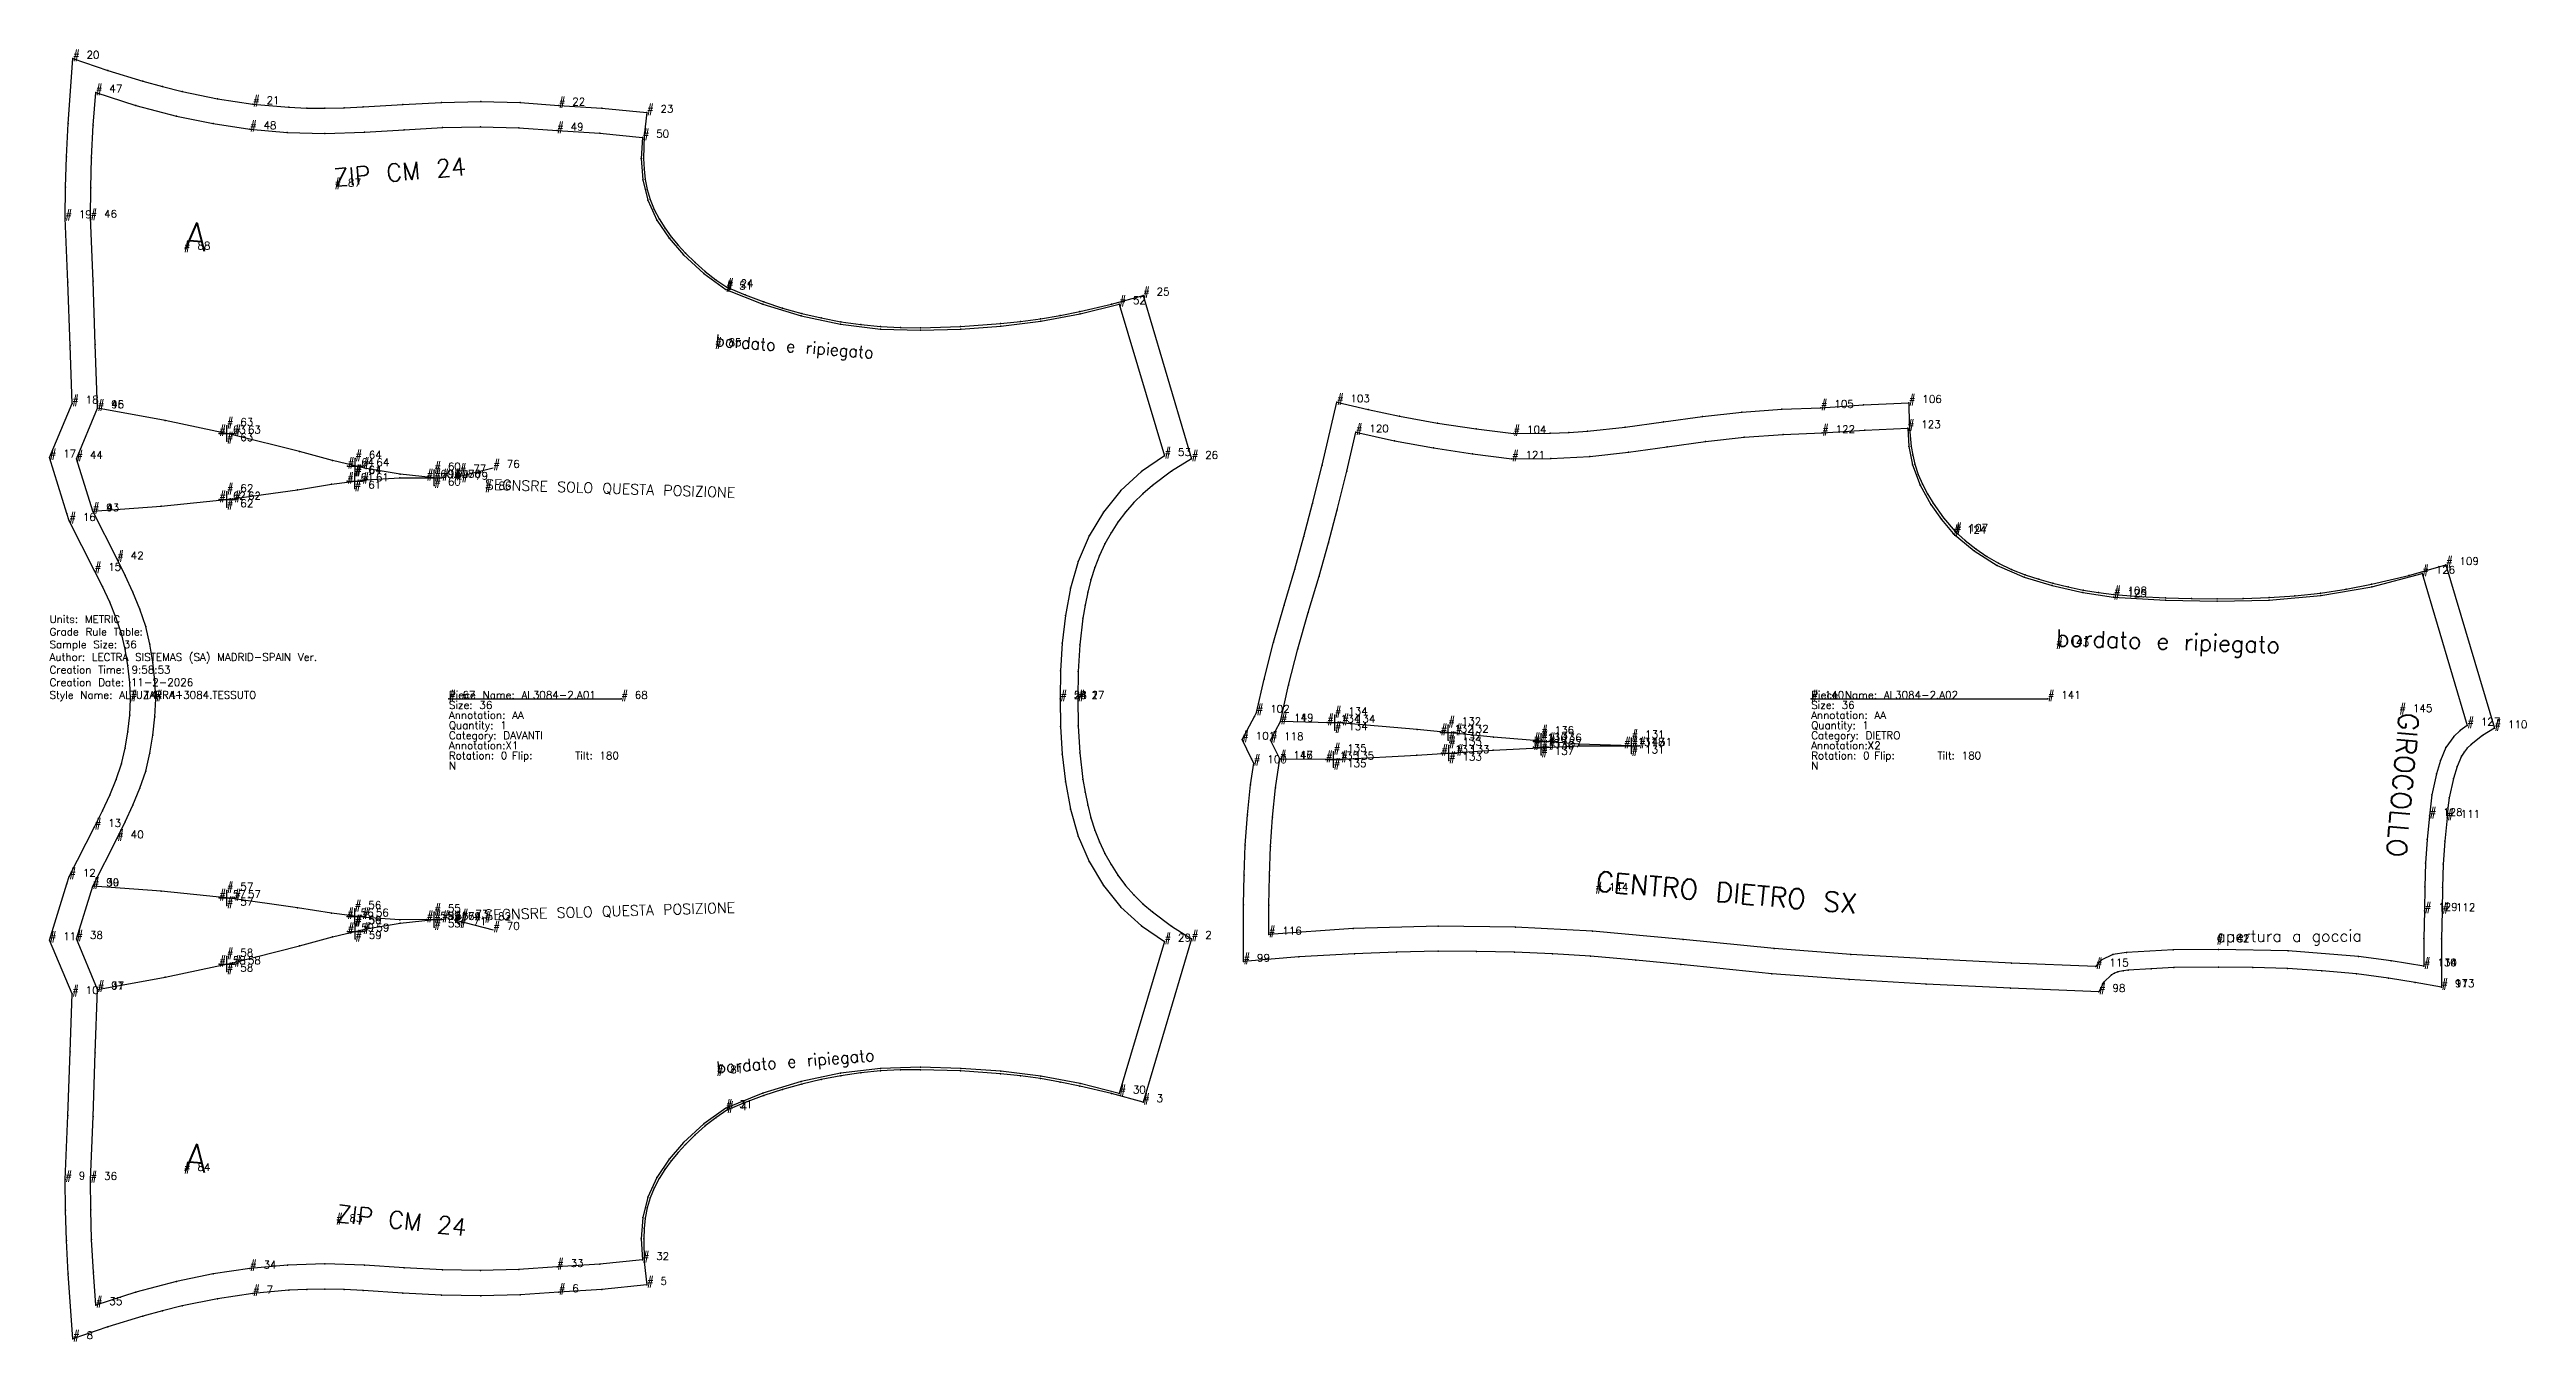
# Model space of a CAD drawing. Extents: x 0 to 9175, y -571 to 572.
# Drawn here: x 0 to 981, y -255 to 257 of the extents above; entities that cross this region are included whole.
import ezdxf

# ---------------------------------------------------------------- set-up
doc = ezdxf.new("R2010")
doc.units = 0
for name, color, linetype in [('1', 7, 'CONTINUOUS'), ('14', 7, 'CONTINUOUS'), ('15', 7, 'CONTINUOUS'), ('2', 1, 'CONTINUOUS'), ('3', 2, 'CONTINUOUS'), ('4', 3, 'CONTINUOUS'), ('7', 5, 'CONTINUOUS'), ('8', 4, 'CONTINUOUS')]:
    doc.layers.add(name, color=color, linetype=linetype)
doc.styles.get("Standard").update_dxf_attribs({"font": 'txt', "bigfont": '   '})

# ---------------------------------------------------------------- blocks, each defined once
blk = doc.blocks.new('AL3084-2A01')
at = {"layer": '1'}
blk.add_lwpolyline([(249.118, 0.002), (249.238, -10.75), (249.911, -21.396), (251.098, -31.928), (251.941, -37.068), (253.007, -42.166), (254.307, -47.125), (255.878, -52.006), (257.712, -56.726), (259.846, -61.318), (262.268, -65.716), (264.991, -69.936), (267.993, -73.938), (271.288, -77.698), (274.87, -81.188), (278.669, -84.451), (286.186, -90.089), (294.16, -95.038), (274.931, -159.74), (262.456, -156.335), (249.86, -153.396), (242.087, -151.819), (234.273, -150.469), (226.415, -149.393), (218.527, -148.559), (202.675, -147.437), (186.802, -146.938), (178.883, -147.03), (170.976, -147.434), (163.095, -148.2), (155.257, -149.328), (147.467, -150.806), (139.75, -152.623), (132.163, -154.753), (124.673, -157.201), (117.335, -159.943), (110.118, -162.986), (105.738, -165.957), (101.549, -169.193), (97.52, -172.734), (93.705, -176.504), (90.792, -179.684), (88.044, -183.006), (85.523, -186.457), (83.252, -190.078), (81.31, -193.827), (79.717, -197.736), (78.549, -201.658), (77.758, -205.671), (77.318, -209.779), (77.145, -213.913), (77.357, -223.07), (78.42, -232.155), (60.621, -233.944), (43.5, -235.02), (28.206, -236.094), (12.614, -236.498), (-2.92, -236.181), (-18.265, -235.366), (-33.886, -234.371), (-41.512, -234.014), (-49.142, -233.863), (-56.265, -233.971), (-63.383, -234.302), (-77.594, -235.553), (-91.63, -237.665), (-105.577, -240.501), (-113.4, -242.44), (-121.173, -244.577), (-135.108, -248.819), (-148.879, -253.561), (-150.789, -227.806), (-151.469, -214.626), (-151.831, -202.58), (-151.947, -190.375), (-150.858, -165.017), (-150.022, -139.904), (-149.215, -116.934), (-158.155, -95.575), (-151.259, -73.339), (-150.365, -70.456), (-140.319, -50.728), (-137.166, -44.46), (-134.325, -38.207), (-131.754, -31.965), (-129.68, -25.844), (-128.179, -19.614), (-127.12, -13.105), (-126.416, -6.465), (-126.108, -0.001), (-126.416, 6.462), (-127.12, 13.103), (-128.18, 19.612), (-129.68, 25.841), (-131.755, 31.962), (-134.326, 38.204), (-137.167, 44.458), (-140.32, 50.725), (-150.366, 70.453), (-151.26, 73.336), (-158.156, 95.572), (-149.217, 116.931), (-150.024, 139.892), (-150.861, 165.014), (-151.951, 190.372), (-151.835, 202.577), (-151.473, 214.624), (-150.793, 227.803), (-148.883, 253.558), (-135.112, 248.817), (-121.177, 244.574), (-113.404, 242.438), (-105.581, 240.498), (-91.635, 237.663), (-77.599, 235.552), (-63.387, 234.301), (-56.269, 233.97), (-49.146, 233.862), (-41.516, 234.013), (-33.89, 234.37), (-18.269, 235.366), (-2.924, 236.181), (12.609, 236.498), (28.202, 236.095), (43.495, 235.021), (60.617, 233.944), (78.416, 232.156), (77.353, 223.071), (77.141, 213.914), (77.314, 209.78), (77.754, 205.672), (78.545, 201.659), (79.713, 197.737), (81.306, 193.828), (83.249, 190.08), (85.519, 186.459), (88.041, 183.008), (90.789, 179.685), (93.702, 176.506), (97.517, 172.735), (101.546, 169.195), (105.735, 165.959), (110.115, 162.988), (117.332, 159.945), (124.67, 157.203), (132.16, 154.755), (139.747, 152.625), (147.464, 150.809), (155.254, 149.33), (163.092, 148.203), (170.973, 147.437), (178.88, 147.033), (186.799, 146.941), (202.673, 147.44), (218.524, 148.563), (226.413, 149.397), (234.271, 150.473), (242.084, 151.823), (249.858, 153.4), (262.453, 156.339), (274.928, 159.745), (294.158, 95.043), (286.184, 90.094), (278.667, 84.456), (274.868, 81.193), (271.286, 77.702), (267.991, 73.943), (264.989, 69.941), (262.266, 65.72), (259.844, 61.323), (257.711, 56.731), (255.877, 52.01), (254.307, 47.13), (253.007, 42.171), (251.941, 37.072), (251.098, 31.932), (249.91, 21.401), (249.237, 10.755), (249.118, 0.002)], close=True, dxfattribs=at)
at = {"layer": '14'}
blk.add_lwpolyline([(242.118, 0.002), (242.24, -11.01), (242.936, -22.01), (244.17, -32.963), (246.19, -43.792), (249.275, -54.366), (253.592, -64.499), (259.238, -73.956), (266.179, -82.511), (274.31, -89.951), (283.395, -96.159), (265.514, -156.325), (250.075, -152.419), (234.426, -149.48), (218.622, -147.563), (202.726, -146.438), (186.802, -145.938), (170.9, -146.436), (155.093, -148.34), (139.5, -151.653), (124.342, -156.257), (109.64, -162.116), (100.912, -168.419), (92.985, -175.808), (87.25, -182.395), (82.379, -189.585), (78.769, -197.404), (76.767, -205.513), (76.142, -213.91), (76.727, -222.275), (59.807, -223.975), (42.835, -225.043), (27.726, -226.103), (12.586, -226.496), (-2.552, -226.187), (-17.682, -225.383), (-33.402, -224.381), (-49.13, -223.858), (-63.976, -224.316), (-78.778, -225.619), (-93.372, -227.814), (-107.839, -230.756), (-123.982, -234.975), (-139.848, -240.12), (-140.808, -227.179), (-141.477, -214.219), (-141.832, -202.382), (-141.945, -190.542), (-140.865, -165.398), (-140.027, -140.246), (-139.145, -115.094), (-147.527, -95.066), (-141.066, -74.233), (-131.396, -55.243), (-128.144, -48.777), (-125.147, -42.18), (-122.386, -35.477), (-120.064, -28.625), (-118.369, -21.591), (-117.205, -14.437), (-116.441, -7.231), (-116.096, -0.001), (-116.441, 7.229), (-117.206, 14.434), (-118.37, 21.589), (-120.064, 28.623), (-122.387, 35.475), (-125.148, 42.178), (-128.145, 48.774), (-131.397, 55.241), (-141.068, 74.231), (-147.529, 95.063), (-139.146, 115.091), (-140.03, 140.243), (-140.868, 165.396), (-141.949, 190.539), (-141.836, 202.38), (-141.48, 214.216), (-140.812, 227.176), (-139.852, 240.117), (-123.986, 234.973), (-107.843, 230.754), (-93.376, 227.812), (-78.782, 225.617), (-63.98, 224.314), (-49.134, 223.857), (-33.406, 224.38), (-17.686, 225.383), (-2.557, 226.186), (12.582, 226.496), (27.722, 226.104), (42.831, 225.043), (59.803, 223.976), (76.723, 222.276), (76.138, 213.912), (76.763, 205.514), (78.765, 197.405), (82.375, 189.586), (87.247, 182.396), (92.982, 175.81), (100.91, 168.42), (109.637, 162.118), (124.339, 156.259), (139.498, 151.656), (155.09, 148.343), (170.897, 146.439), (186.799, 145.941), (202.724, 146.441), (218.62, 147.567), (234.423, 149.484), (250.073, 152.423), (265.511, 156.33), (283.393, 96.164), (274.308, 89.955), (266.178, 82.516), (259.237, 73.961), (253.59, 64.503), (249.274, 54.37), (246.189, 43.796), (244.17, 32.967), (242.935, 22.014), (242.24, 11.014), (242.118, 0.002)], close=True, dxfattribs=at)
at = {"layer": '2'}
for p in [(-148.883, 253.558), (-139.852, 240.117), (-77.599, 235.552), (43.495, 235.021), (78.416, 232.156), (-78.782, 225.617), (42.831, 225.043), (76.723, 222.276), (-151.951, 190.372), (-141.949, 190.539), (109.637, 162.118), (110.115, 162.988), (274.928, 159.745), (265.511, 156.33), (-149.217, 116.931), (-139.146, 115.091), (-139.146, 115.091), (-87.983, 108.08), (-90.983, 105.08), (-87.983, 102.08), (-84.983, 105.08), (-158.156, 95.572), (-147.529, 95.063), (-40.097, 92.129), (-37.304, 89.208), (-37.097, 95.129), (-37.097, 89.129), (-34.097, 92.129), (-5.79, 90.489), (283.393, 96.164), (294.158, 95.043), (-90.956, 78.894), (-87.956, 81.894), (-84.956, 78.894), (-40.304, 86.208), (-37.304, 83.208), (-34.304, 86.208), (-8.79, 87.489), (-5.79, 87.489), (-5.79, 87.489), (-5.79, 84.489), (-2.79, 87.489), (-150.366, 70.453), (-141.068, 74.231), (-141.068, 74.231), (-87.956, 75.894), (-140.32, 50.725), (-131.397, 55.241), (0, 0), (68.248, 0), (242.118, 0.002), (242.118, 0.002), (249.118, 0.002), (249.118, 0.002), (-126.108, -0.001), (-116.096, -0.001), (-140.319, -50.728), (-131.396, -55.243), (-150.365, -70.456), (-141.066, -74.233), (-141.066, -74.233), (-87.955, -75.896), (-90.955, -78.896), (-87.955, -81.896), (-84.955, -78.896), (-40.303, -86.209), (-37.303, -83.209), (-34.303, -86.209), (-8.789, -87.489), (-5.789, -84.489), (-5.789, -87.489), (-5.789, -87.489), (-2.789, -87.489), (-158.155, -95.575), (-147.527, -95.066), (-40.096, -92.129), (-37.303, -89.209), (-37.096, -89.129), (-37.096, -95.129), (-34.096, -92.129), (-5.789, -90.489), (283.395, -96.159), (294.16, -95.038), (-90.981, -105.082), (-87.981, -102.082), (-84.981, -105.082), (-149.215, -116.934), (-139.145, -115.094), (-139.145, -115.094), (-87.981, -108.082), (265.514, -156.325), (109.64, -162.116), (110.118, -162.986), (274.931, -159.74), (-151.947, -190.375), (-141.945, -190.542), (-78.778, -225.619), (42.835, -225.043), (76.727, -222.275), (43.5, -235.02), (78.42, -232.155), (-139.848, -240.12), (-77.594, -235.553), (-148.879, -253.561)]:
    blk.add_point(p, dxfattribs=at)
at = {"layer": '3'}
for p in [(-135.112, 248.817), (-121.177, 244.574), (-113.404, 242.438), (-105.581, 240.498), (-91.635, 237.663), (-2.924, 236.181), (12.609, 236.498), (28.202, 236.095), (-150.793, 227.803), (-140.812, 227.176), (-123.986, 234.973), (-107.843, 230.754), (-93.376, 227.812), (-63.387, 234.301), (-56.269, 233.97), (-49.146, 233.862), (-41.516, 234.013), (-33.89, 234.37), (-18.269, 235.366), (-2.557, 226.186), (12.582, 226.496), (27.722, 226.104), (60.617, 233.944), (-63.98, 224.314), (-49.134, 223.857), (-33.406, 224.38), (-17.686, 225.383), (59.803, 223.976), (77.353, 223.071), (-151.473, 214.624), (-141.48, 214.216), (76.138, 213.912), (77.141, 213.914), (77.314, 209.78), (-151.835, 202.577), (-141.836, 202.38), (76.763, 205.514), (77.754, 205.672), (78.545, 201.659), (78.765, 197.405), (79.713, 197.737), (81.306, 193.828), (82.375, 189.586), (83.249, 190.08), (85.519, 186.459), (87.247, 182.396), (88.041, 183.008), (90.789, 179.685), (92.982, 175.81), (93.702, 176.506), (97.517, 172.735), (100.91, 168.42), (101.546, 169.195), (-150.861, 165.014), (-140.868, 165.396), (105.735, 165.959), (117.332, 159.945), (124.67, 157.203), (124.339, 156.259), (132.16, 154.755), (139.498, 151.656), (139.747, 152.625), (147.464, 150.809), (155.09, 148.343), (155.254, 149.33), (163.092, 148.203), (170.973, 147.437), (202.673, 147.44), (218.524, 148.563), (218.62, 147.567), (226.413, 149.397), (234.271, 150.473), (234.423, 149.484), (242.084, 151.823), (249.858, 153.4), (250.073, 152.423), (262.453, 156.339), (-150.024, 139.892), (-140.03, 140.243), (170.897, 146.439), (178.88, 147.033), (186.799, 146.941), (186.799, 145.941), (202.724, 146.441), (-112.319, 110.219), (-85.65, 104.545), (-59.205, 97.912), (-46.039, 94.348), (-32.782, 91.187), (-19.346, 88.924), (274.308, 89.955), (286.184, 90.094), (-87.073, 79), (-86.857, 79.026), (-59.908, 82.807), (-46.463, 84.948), (-32.971, 86.679), (-19.396, 87.501), (266.178, 82.516), (274.868, 81.193), (278.667, 84.456), (-151.26, 73.336), (-113.927, 76.223), (259.237, 73.961), (264.989, 69.941), (267.991, 73.943), (271.286, 77.702), (253.59, 64.503), (259.844, 61.323), (262.266, 65.72), (249.274, 54.37), (255.877, 52.01), (257.711, 56.731), (-137.167, 44.458), (-128.145, 48.774), (-125.148, 42.178), (246.189, 43.796), (253.007, 42.171), (254.307, 47.13), (-134.326, 38.204), (-131.755, 31.962), (-122.387, 35.475), (244.17, 32.967), (251.098, 31.932), (251.941, 37.072), (-129.68, 25.841), (-120.064, 28.623), (-118.37, 21.589), (242.935, 22.014), (249.91, 21.401), (-128.18, 19.612), (-127.12, 13.103), (-117.206, 14.434), (242.24, 11.014), (249.237, 10.755), (-126.416, 6.462), (-116.441, 7.229), (-126.416, -6.465), (-116.441, -7.231), (-128.179, -19.614), (-127.12, -13.105), (-117.205, -14.437), (242.24, -11.01), (249.238, -10.75), (-129.68, -25.844), (-120.064, -28.625), (-118.369, -21.591), (242.936, -22.01), (249.911, -21.396), (-134.325, -38.207), (-131.754, -31.965), (-122.386, -35.477), (244.17, -32.963), (251.098, -31.928), (251.941, -37.068), (-137.166, -44.46), (-128.144, -48.777), (-125.147, -42.18), (246.19, -43.792), (253.007, -42.166), (254.307, -47.125), (249.275, -54.366), (255.878, -52.006), (257.712, -56.726), (253.592, -64.499), (259.846, -61.318), (262.268, -65.716), (-151.259, -73.339), (-113.925, -76.225), (259.238, -73.956), (264.991, -69.936), (267.993, -73.938), (271.288, -77.698), (-87.072, -79.002), (-86.855, -79.028), (-59.906, -82.808), (-46.461, -84.949), (-32.969, -86.68), (-19.394, -87.502), (266.179, -82.511), (274.87, -81.188), (278.669, -84.451), (-59.203, -97.913), (-46.037, -94.349), (-32.78, -91.188), (-19.344, -88.924), (274.31, -89.951), (286.186, -90.089), (-85.648, -104.547), (-112.317, -110.221), (-150.022, -139.904), (-140.027, -140.246), (170.9, -146.436), (178.883, -147.03), (186.802, -145.938), (186.802, -146.938), (202.726, -146.438), (124.342, -156.257), (132.163, -154.753), (139.5, -151.653), (139.75, -152.623), (147.467, -150.806), (155.093, -148.34), (155.257, -149.328), (163.095, -148.2), (170.976, -147.434), (202.675, -147.437), (218.527, -148.559), (218.622, -147.563), (226.415, -149.393), (234.273, -150.469), (234.426, -149.48), (242.087, -151.819), (249.86, -153.396), (250.075, -152.419), (262.456, -156.335), (-150.858, -165.017), (-140.865, -165.398), (105.738, -165.957), (117.335, -159.943), (124.673, -157.201), (92.985, -175.808), (93.705, -176.504), (97.52, -172.734), (100.912, -168.419), (101.549, -169.193), (87.25, -182.395), (88.044, -183.006), (90.792, -179.684), (81.31, -193.827), (82.379, -189.585), (83.252, -190.078), (85.523, -186.457), (-151.831, -202.58), (-141.832, -202.382), (76.767, -205.513), (77.758, -205.671), (78.549, -201.658), (78.769, -197.404), (79.717, -197.736), (-151.469, -214.626), (-141.477, -214.219), (76.142, -213.91), (77.145, -213.913), (77.318, -209.779), (-63.976, -224.316), (-49.13, -223.858), (-33.402, -224.381), (-17.682, -225.383), (59.807, -223.975), (77.357, -223.07), (-150.789, -227.806), (-140.808, -227.179), (-123.982, -234.975), (-107.839, -230.756), (-93.372, -227.814), (-63.383, -234.302), (-56.265, -233.971), (-49.142, -233.863), (-41.512, -234.014), (-33.886, -234.371), (-18.265, -235.366), (-2.552, -226.187), (12.586, -226.496), (27.726, -226.103), (60.621, -233.944), (-121.173, -244.577), (-113.4, -242.44), (-105.577, -240.501), (-91.63, -237.665), (-2.92, -236.181), (12.614, -236.498), (28.206, -236.094), (-135.108, -248.819)]:
    blk.add_point(p, dxfattribs=at)
at = {"layer": '4'}
for p in [(43.495, 235.021, 5), (-151.951, 190.372, 5), (-149.217, 116.931, 5), (-151.26, 73.336, 5), (-140.32, 50.725, 5), (249.118, 0.002, 5), (249.118, 0.002, 5), (-126.108, -0.001, 5), (-140.319, -50.728, 5), (-151.259, -73.339, 5), (-149.215, -116.934, 5), (-151.947, -190.375, 5), (43.5, -235.02, 5)]:
    blk.add_point(p, dxfattribs=at)
at = {"layer": '7'}
blk.add_line((0, 0), (68.248, 0), dxfattribs=at)
at = {"layer": '8'}
for p, q in [((-87.983, 102.08), (-87.983, 108.08)), ((-90.983, 105.08), (-84.983, 105.08)), ((-40.097, 92.129), (-34.097, 92.129)), ((-37.304, 83.208), (-37.304, 89.208)), ((-37.097, 89.129), (-37.097, 95.129)), ((-5.79, 84.489), (-5.79, 90.489)), ((2.165, 87.596), (17.563, 91.502)), ((4.298, 89.673), (2.165, 87.596)), ((-90.956, 78.894), (-84.956, 78.894)), ((-87.956, 75.894), (-87.956, 81.894)), ((-40.304, 86.208), (-34.304, 86.208)), ((-8.79, 87.489), (-2.79, 87.489)), ((5.03, 86.787), (2.165, 87.596)), ((-87.955, -81.896), (-87.955, -75.896)), ((-90.955, -78.896), (-84.955, -78.896)), ((-40.303, -86.209), (-34.303, -86.209)), ((-37.303, -89.209), (-37.303, -83.209)), ((-8.789, -87.489), (-2.789, -87.489)), ((-5.789, -90.489), (-5.789, -84.489)), ((5.031, -86.787), (2.166, -87.597)), ((2.166, -87.597), (17.565, -91.502)), ((4.3, -89.673), (2.166, -87.597)), ((-40.096, -92.129), (-34.096, -92.129)), ((-37.096, -95.129), (-37.096, -89.129)), ((-90.981, -105.082), (-84.981, -105.082)), ((-87.981, -108.082), (-87.981, -102.082))]:
    blk.add_line(p, q, dxfattribs=at)
for points in [[(-5.79, 87.489), (-19.346, 88.924), (-32.782, 91.187), (-46.039, 94.348), (-59.205, 97.912), (-85.65, 104.545), (-112.319, 110.219), (-139.146, 115.091)], [(-141.068, 74.231), (-113.927, 76.223), (-87.073, 79), (-86.857, 79.026), (-59.908, 82.807), (-46.463, 84.948), (-32.971, 86.679), (-19.396, 87.501), (-5.79, 87.489)], [(-5.789, -87.489), (-19.394, -87.502), (-32.969, -86.68), (-46.461, -84.949), (-59.906, -82.808), (-86.855, -79.028), (-87.072, -79.002), (-113.925, -76.225), (-141.066, -74.233)], [(-139.145, -115.094), (-112.317, -110.221), (-85.648, -104.547), (-59.203, -97.913), (-46.037, -94.349), (-32.78, -91.188), (-19.344, -88.924), (-5.789, -87.489)]]:
    blk.add_lwpolyline(points, dxfattribs=at)
at = {"layer": '1'}
for s, p in [('# 20', (-148.883, 253.558)), ('# 21', (-77.599, 235.552)), ('# 22', (43.495, 235.021)), ('# 23', (78.416, 232.156)), ('# 19', (-151.951, 190.372)), ('# 24', (110.115, 162.988)), ('# 25', (274.928, 159.745)), ('# 18', (-149.217, 116.931)), ('# 17', (-158.156, 95.572)), ('# 26', (294.158, 95.043)), ('# 16', (-150.366, 70.453)), ('# 15', (-140.32, 50.725)), ('# 14', (-126.108, -0.001)), ('Piece Name: AL3084-2.A01', (0, 0)), ('# 1', (249.118, 0.002)), ('# 27', (249.118, 0.002)), ('Annotation: AA', (0, -8)), ('Size: 36', (0, -4)), ('Quantity: 1', (0, -12)), ('Annotation:X1', (0, -20)), ('Category: DAVANTI', (0, -16)), ('Rotation: 0', (0, -24)), ('N', (0, -28)), ('Flip: ', (25, -24)), ('Tilt: 180', (50, -24)), ('# 13', (-140.319, -50.728)), ('# 12', (-150.365, -70.456)), ('# 11', (-158.155, -95.575)), ('# 2', (294.16, -95.038)), ('# 10', (-149.215, -116.934)), ('# 3', (274.931, -159.74)), ('# 4', (110.118, -162.986)), ('# 9', (-151.947, -190.375)), ('# 7', (-77.594, -235.553)), ('# 6', (43.5, -235.02)), ('# 5', (78.42, -232.155)), ('# 8', (-148.879, -253.561))]:
    blk.add_text(s, height=3, dxfattribs=at).set_placement(p)
at = {"layer": '14'}
for s, p in [('# 47', (-139.852, 240.117)), ('# 48', (-78.782, 225.617)), ('# 49', (42.831, 225.043)), ('# 50', (76.723, 222.276)), ('# 46', (-141.949, 190.539)), ('# 51', (109.637, 162.118)), ('# 52', (265.511, 156.33)), ('# 45', (-139.146, 115.091)), ('# 44', (-147.529, 95.063)), ('# 53', (283.393, 96.164)), ('# 43', (-141.068, 74.231)), ('# 42', (-131.397, 55.241)), ('# 41', (-116.096, -0.001)), ('# 28', (242.118, 0.002)), ('# 54', (242.118, 0.002)), ('# 40', (-131.396, -55.243)), ('# 39', (-141.066, -74.233)), ('# 38', (-147.527, -95.066)), ('# 29', (283.395, -96.159)), ('# 37', (-139.145, -115.094)), ('# 30', (265.514, -156.325)), ('# 31', (109.64, -162.116)), ('# 36', (-141.945, -190.542)), ('# 34', (-78.778, -225.619)), ('# 33', (42.835, -225.043)), ('# 32', (76.727, -222.275)), ('# 35', (-139.848, -240.12))]:
    blk.add_text(s, height=3, dxfattribs=at).set_placement(p)
at = {"layer": '15'}
for s, height, rotation, p in [('ZIP CM 24', 6.988, 4.945, (-45.321, 202.886)), ('A', 11.148, -4.66, (-104.979, 177.915)), ('bordato e ripiegato', 4.664, -4.475, (105.366, 139.631)), ('SEGNSRE SOLO QUESTA POSIZIONE', 4.097, -1.88, (14.267, 82.861)), ('SEGNSRE SOLO QUESTA POSIZIONE', 4.107, 1.709, (14.105, -87.686)), ('bordato e ripiegato', 4.664, 4.476, (106.052, -148.36)), ('A', 11.149, -4.659, (-104.976, -187.011)), ('ZIP CM 24', 6.88, -6.266, (-44.762, -207.218))]:
    blk.add_text(s, height=height, rotation=rotation, dxfattribs=at).set_placement(p)
for s, p in [('# 87', (-45.321, 202.886)), ('# 88', (-104.979, 177.915)), ('# 85', (105.366, 139.631)), ('# 86', (14.267, 82.861)), ('# 82', (14.105, -87.686)), ('# 81', (106.052, -148.36)), ('# 84', (-104.976, -187.011)), ('# 83', (-44.762, -207.218))]:
    blk.add_text(s, height=3, dxfattribs=at).set_placement(p)
at = {"layer": '7'}
for s, p in [('# 67', (0, 0)), ('# 68', (68.248, 0))]:
    blk.add_text(s, height=3, dxfattribs=at).set_placement(p)
at = {"layer": '8'}
for s, p in [('# 96', (-139.146, 115.091)), ('# 63', (-90.983, 105.08)), ('# 63', (-87.983, 108.08)), ('# 63', (-84.983, 105.08)), ('# 63', (-87.983, 102.08)), ('# 64', (-37.097, 95.129)), ('# 61', (-40.304, 86.208)), ('# 64', (-40.097, 92.129)), ('# 61', (-37.304, 89.208)), ('# 64', (-37.097, 89.129)), ('# 61', (-34.304, 86.208)), ('# 64', (-34.097, 92.129)), ('# 60', (-8.79, 87.489)), ('# 60', (-5.79, 90.489)), ('# 94', (-5.79, 87.489)), ('# 95', (-5.79, 87.489)), ('# 60', (-2.79, 87.489)), ('# 75', (2.165, 87.596)), ('# 78', (2.165, 87.596)), ('# 80', (2.165, 87.596)), ('# 77', (4.298, 89.673)), ('# 79', (5.03, 86.787)), ('# 76', (17.563, 91.502)), ('# 62', (-90.956, 78.894)), ('# 62', (-87.956, 81.894)), ('# 62', (-87.956, 75.894)), ('# 62', (-84.956, 78.894)), ('# 61', (-37.304, 83.208)), ('# 60', (-5.79, 84.489)), ('# 93', (-141.068, 74.231)), ('# 90', (-141.066, -74.233)), ('# 57', (-90.955, -78.896)), ('# 57', (-87.955, -75.896)), ('# 57', (-87.955, -81.896)), ('# 57', (-84.955, -78.896)), ('# 56', (-40.303, -86.209)), ('# 56', (-37.303, -83.209)), ('# 56', (-37.303, -89.209)), ('# 59', (-37.096, -89.129)), ('# 56', (-34.303, -86.209)), ('# 55', (-8.789, -87.489)), ('# 55', (-5.789, -84.489)), ('# 89', (-5.789, -87.489)), ('# 92', (-5.789, -87.489)), ('# 55', (-5.789, -90.489)), ('# 55', (-2.789, -87.489)), ('# 69', (2.166, -87.597)), ('# 72', (2.166, -87.597)), ('# 74', (2.166, -87.597)), ('# 71', (4.3, -89.673)), ('# 73', (5.031, -86.787)), ('# 70', (17.565, -91.502)), ('# 59', (-40.096, -92.129)), ('# 59', (-37.096, -95.129)), ('# 59', (-34.096, -92.129)), ('# 58', (-90.981, -105.082)), ('# 58', (-87.981, -102.082)), ('# 58', (-87.981, -108.082)), ('# 58', (-84.981, -105.082)), ('# 91', (-139.145, -115.094))]:
    blk.add_text(s, height=3, dxfattribs=at).set_placement(p)
blk = doc.blocks.new('AL3084-2A02')
at = {"layer": '1'}
blk.add_lwpolyline([(249.603, -114.264), (239.15, -112.386), (228.661, -110.722), (215.985, -109.02), (202.308, -107.713), (188.593, -106.894), (174.945, -106.453), (161.284, -106.277), (143.637, -106.466), (134.622, -106.928), (125.563, -107.535), (123.504, -107.713), (121.5, -108.118), (120.186, -108.631), (118.951, -109.334), (115.902, -112.292), (113.94, -116.064), (78.921, -114.662), (45.496, -112.99), (14.988, -111.216), (-15.558, -108.902), (-51.604, -105.31), (-69.47, -103.53), (-87.358, -102.01), (-102.416, -101.056), (-117.491, -100.412), (-132.575, -100.072), (-147.663, -100.036), (-164.252, -100.342), (-180.833, -100.977), (-202.863, -102.281), (-224.853, -104.114), (-224.825, -81.633), (-224.575, -69.812), (-224.106, -57.956), (-223.294, -46.022), (-222.023, -34.085), (-220.784, -25.463), (-221.591, -23.828), (-225.364, -16.195), (-220.446, -7.019), (-219.629, -5.496), (-216.682, 7.752), (-212.973, 22.399), (-208.756, 37.011), (-204.49, 51.353), (-200.869, 64.315), (-197.452, 77.355), (-193.675, 92.526), (-187.851, 117.401), (-175.477, 114.572), (-163.05, 111.981), (-147.931, 109.176), (-132.731, 106.854), (-117.923, 105.07), (-103.377, 105.124), (-95.942, 105.429), (-88.518, 105.943), (-73.611, 107.598), (-58.45, 109.714), (-43.024, 111.8), (-27.394, 113.531), (-11.654, 114.682), (3.804, 115.265), (20.705, 116.344), (38.655, 117.205), (38.746, 108.57), (39.646, 99.968), (40.248, 96.418), (41.067, 92.92), (42.413, 88.877), (44.111, 84.961), (46.097, 81.149), (48.305, 77.464), (52.406, 71.597), (56.996, 66.176), (60.964, 62.632), (65.159, 59.354), (69.561, 56.358), (74.165, 53.69), (79.344, 51.219), (84.69, 49.126), (90.185, 47.328), (95.752, 45.766), (101.73, 44.295), (107.757, 43.04), (113.813, 42.037), (119.904, 41.278), (130.115, 40.533), (140.341, 40.013), (150.593, 39.721), (160.85, 39.633), (171.101, 39.734), (181.346, 40.08), (191.556, 40.747), (201.727, 41.827), (211.835, 43.382), (221.877, 45.338), (236.715, 48.832), (251.364, 53.027), (270.584, -11.653), (265.844, -14.614), (261.428, -18.059), (259.813, -19.558), (258.577, -21.103), (257.547, -22.803), (255.795, -26.845), (254.371, -31.562), (252.667, -39.195), (252.138, -43.142), (251.849, -47.114), (250.925, -56.35), (250.303, -65.512), (249.974, -74.696), (249.935, -84.08), (249.632, -95.076), (249.603, -114.264)], close=True, dxfattribs=at)
at = {"layer": '14'}
blk.add_lwpolyline([(242.616, -105.983), (229.71, -103.801), (216.722, -102.057), (188.943, -99.9), (161.326, -99.276), (143.393, -99.468), (124.857, -100.564), (119.449, -101.341), (114.826, -103.547), (113.691, -104.699), (112.717, -106.007), (79.371, -104.672), (46.036, -103.005), (15.656, -101.238), (-14.685, -98.939), (-50.649, -95.355), (-86.634, -92.035), (-117.163, -90.415), (-147.742, -90.034), (-181.331, -90.987), (-214.84, -93.375), (-214.825, -81.745), (-214.58, -70.116), (-214.119, -58.494), (-213.33, -46.891), (-212.098, -35.326), (-210.444, -23.813), (-214.118, -16.381), (-210.167, -9.009), (-206.952, 5.438), (-203.319, 19.784), (-199.159, 34.199), (-194.881, 48.582), (-191.216, 61.702), (-187.763, 74.879), (-183.954, 90.178), (-180.36, 105.528), (-165.03, 102.178), (-149.599, 99.315), (-134.084, 96.944), (-118.504, 95.067), (-103.084, 95.125), (-87.69, 95.973), (-72.368, 97.675), (-57.089, 99.807), (-41.803, 101.874), (-26.479, 103.571), (-11.1, 104.696), (4.311, 105.279), (21.263, 106.36), (38.23, 107.173), (38.652, 99.84), (40.103, 92.64), (43.203, 84.536), (47.457, 76.932), (51.613, 70.986), (56.293, 65.469), (64.57, 58.544), (73.697, 52.803), (84.345, 48.186), (95.496, 44.799), (107.575, 42.056), (119.801, 40.284), (140.301, 39.013), (160.852, 38.633), (181.4, 39.081), (201.856, 40.834), (222.09, 44.36), (241.967, 49.544), (259.846, -10.623), (257.02, -12.6), (254.503, -14.936), (251.404, -19.372), (249.211, -24.434), (247.596, -29.786), (245.746, -38.069), (244.885, -46.406), (243.949, -55.764), (243.312, -65.149), (242.974, -74.557), (242.937, -83.969), (242.632, -94.974), (242.616, -105.983)], close=True, dxfattribs=at)
at = {"layer": '2'}
for p in [(-187.851, 117.401), (3.804, 115.265), (38.655, 117.205), (-180.36, 105.528), (-117.923, 105.07), (4.311, 105.279), (38.23, 107.173), (-118.504, 95.067), (56.293, 65.469), (56.996, 66.176), (241.967, 49.544), (251.364, 53.027), (119.801, 40.284), (119.904, 41.278), (0, 0), (93.683, 0), (-219.629, -5.496), (-210.167, -9.009), (-210.167, -9.009), (-191.693, -9.444), (-188.693, -6.444), (-185.693, -9.444), (-225.364, -16.195), (-214.118, -16.381), (-188.693, -12.444), (-146.769, -13.401), (-143.769, -10.401), (-143.769, -16.401), (-143.469, -18.511), (-140.769, -13.401), (-109.944, -16.929), (-109.937, -19.188), (-106.944, -13.929), (-106.937, -16.188), (-103.944, -16.929), (-103.937, -19.188), (-74.167, -18.631), (-71.167, -15.631), (-71.167, -18.631), (-71.167, -18.631), (-68.167, -18.631), (259.846, -10.623), (270.584, -11.653), (-220.784, -25.463), (-210.444, -23.813), (-210.444, -23.813), (-192.164, -24.067), (-189.164, -21.067), (-189.164, -27.067), (-186.164, -24.067), (-146.469, -21.511), (-143.469, -24.511), (-140.469, -21.511), (-106.944, -19.929), (-106.937, -22.188), (-71.167, -21.631), (244.885, -46.406), (251.849, -47.114), (242.937, -83.969), (249.935, -84.08), (-214.84, -93.375), (-224.853, -104.114), (112.717, -106.007), (242.616, -105.983), (242.616, -105.983), (113.94, -116.064), (249.603, -114.264), (249.603, -114.264)]:
    blk.add_point(p, dxfattribs=at)
at = {"layer": '3'}
for p in [(-175.477, 114.572), (-163.05, 111.981), (-147.931, 109.176), (-58.45, 109.714), (-43.024, 111.8), (-27.394, 113.531), (-11.654, 114.682), (20.705, 116.344), (38.746, 108.57), (-165.03, 102.178), (-149.599, 99.315), (-132.731, 106.854), (-103.377, 105.124), (-95.942, 105.429), (-88.518, 105.943), (-73.611, 107.598), (-57.089, 99.807), (-41.803, 101.874), (-26.479, 103.571), (-11.1, 104.696), (21.263, 106.36), (38.652, 99.84), (39.646, 99.968), (-193.675, 92.526), (-183.954, 90.178), (-134.084, 96.944), (-103.084, 95.125), (-87.69, 95.973), (-72.368, 97.675), (40.103, 92.64), (40.248, 96.418), (41.067, 92.92), (42.413, 88.877), (43.203, 84.536), (44.111, 84.961), (46.097, 81.149), (-197.452, 77.355), (-187.763, 74.879), (47.457, 76.932), (48.305, 77.464), (51.613, 70.986), (52.406, 71.597), (-200.869, 64.315), (-191.216, 61.702), (60.964, 62.632), (65.159, 59.354), (-204.49, 51.353), (64.57, 58.544), (69.561, 56.358), (73.697, 52.803), (74.165, 53.69), (79.344, 51.219), (84.69, 49.126), (-194.881, 48.582), (84.345, 48.186), (90.185, 47.328), (95.496, 44.799), (95.752, 45.766), (101.73, 44.295), (107.575, 42.056), (107.757, 43.04), (113.813, 42.037), (130.115, 40.533), (140.341, 40.013), (150.593, 39.721), (160.85, 39.633), (171.101, 39.734), (181.346, 40.08), (191.556, 40.747), (201.727, 41.827), (201.856, 40.834), (211.835, 43.382), (221.877, 45.338), (222.09, 44.36), (236.715, 48.832), (-208.756, 37.011), (-199.159, 34.199), (140.301, 39.013), (160.852, 38.633), (181.4, 39.081), (-212.973, 22.399), (-203.319, 19.784), (-216.682, 7.752), (-206.952, 5.438), (-220.446, -7.019), (-185.308, -9.62), (-156.023, -12.154), (-125.875, -15.192), (-91.923, -18.637), (-91.905, -17.963), (251.404, -19.372), (254.503, -14.936), (257.02, -12.6), (259.813, -19.558), (261.428, -18.059), (265.844, -14.614), (-221.591, -23.828), (-185.571, -23.996), (-156.212, -22.398), (-125.972, -20.323), (249.211, -24.434), (255.795, -26.845), (257.547, -22.803), (258.577, -21.103), (-222.023, -34.085), (-212.098, -35.326), (245.746, -38.069), (247.596, -29.786), (252.667, -39.195), (254.371, -31.562), (-223.294, -46.022), (-213.33, -46.891), (252.138, -43.142), (-224.106, -57.956), (-214.119, -58.494), (243.949, -55.764), (250.925, -56.35), (243.312, -65.149), (250.303, -65.512), (-224.575, -69.812), (-214.58, -70.116), (242.974, -74.557), (249.974, -74.696), (-224.825, -81.633), (-214.825, -81.745), (-181.331, -90.987), (-147.742, -90.034), (-117.163, -90.415), (-86.634, -92.035), (-50.649, -95.355), (242.632, -94.974), (249.632, -95.076), (-202.863, -102.281), (-180.833, -100.977), (-164.252, -100.342), (-147.663, -100.036), (-132.575, -100.072), (-117.491, -100.412), (-102.416, -101.056), (-87.358, -102.01), (-69.47, -103.53), (-51.604, -105.31), (-14.685, -98.939), (15.656, -101.238), (46.036, -103.005), (79.371, -104.672), (113.691, -104.699), (114.826, -103.547), (119.449, -101.341), (123.504, -107.713), (124.857, -100.564), (125.563, -107.535), (134.622, -106.928), (143.393, -99.468), (143.637, -106.466), (161.284, -106.277), (161.326, -99.276), (174.945, -106.453), (188.593, -106.894), (188.943, -99.9), (202.308, -107.713), (216.722, -102.057), (229.71, -103.801), (-15.558, -108.902), (14.988, -111.216), (45.496, -112.99), (78.921, -114.662), (115.902, -112.292), (118.951, -109.334), (120.186, -108.631), (121.5, -108.118), (215.985, -109.02), (228.661, -110.722), (239.15, -112.386)]:
    blk.add_point(p, dxfattribs=at)
at = {"layer": '4'}
for p in [(3.804, 115.265, 5), (-220.446, -7.019, 5), (-221.591, -23.828, 5)]:
    blk.add_point(p, dxfattribs=at)
at = {"layer": '7'}
blk.add_line((0, 0), (93.683, 0), dxfattribs=at)
at = {"layer": '8'}
for p, q in [((-191.693, -9.444), (-185.693, -9.444)), ((-188.693, -12.444), (-188.693, -6.444)), ((-146.769, -13.401), (-140.769, -13.401)), ((-143.769, -16.401), (-143.769, -10.401)), ((-143.469, -24.511), (-143.469, -18.511)), ((-109.944, -16.929), (-103.944, -16.929)), ((-109.937, -19.188), (-103.937, -19.188)), ((-106.944, -19.929), (-106.944, -13.929)), ((-106.937, -22.188), (-106.937, -16.188)), ((-74.167, -18.631), (-68.167, -18.631)), ((-71.167, -21.631), (-71.167, -15.631)), ((-192.164, -24.067), (-186.164, -24.067)), ((-189.164, -27.067), (-189.164, -21.067)), ((-146.469, -21.511), (-140.469, -21.511))]:
    blk.add_line(p, q, dxfattribs=at)
for points in [[(-71.167, -18.631), (-91.905, -17.963), (-125.875, -15.192), (-156.023, -12.154), (-185.308, -9.62), (-210.167, -9.009)], [(-210.444, -23.813), (-185.571, -23.996), (-156.212, -22.398), (-125.972, -20.323), (-91.923, -18.637), (-71.167, -18.631)]]:
    blk.add_lwpolyline(points, dxfattribs=at)
at = {"layer": '1'}
for s, p in [('# 103', (-187.851, 117.401)), ('# 105', (3.804, 115.265)), ('# 106', (38.655, 117.205)), ('# 104', (-117.923, 105.07)), ('# 107', (56.996, 66.176)), ('# 109', (251.364, 53.027)), ('# 108', (119.904, 41.278)), ('Piece Name: AL3084-2.A02', (0, 0)), ('# 102', (-219.629, -5.496)), ('Annotation: AA', (0, -8)), ('Size: 36', (0, -4)), ('Quantity: 1', (0, -12)), ('# 110', (270.584, -11.653)), ('# 101', (-225.364, -16.195)), ('Annotation:X2', (0, -20)), ('Category: DIETRO', (0, -16)), ('# 100', (-220.784, -25.463)), ('Rotation: 0', (0, -24)), ('N', (0, -28)), ('Flip: ', (25, -24)), ('Tilt: 180', (50, -24)), ('# 111', (251.849, -47.114)), ('# 112', (249.935, -84.08)), ('# 99', (-224.853, -104.114)), ('# 98', (113.94, -116.064)), ('# 97', (249.603, -114.264)), ('# 113', (249.603, -114.264))]:
    blk.add_text(s, height=3, dxfattribs=at).set_placement(p)
at = {"layer": '14'}
for s, p in [('# 120', (-180.36, 105.528)), ('# 122', (4.311, 105.279)), ('# 123', (38.23, 107.173)), ('# 121', (-118.504, 95.067)), ('# 124', (56.293, 65.469)), ('# 126', (241.967, 49.544)), ('# 125', (119.801, 40.284)), ('# 119', (-210.167, -9.009)), ('# 127', (259.846, -10.623)), ('# 118', (-214.118, -16.381)), ('# 117', (-210.444, -23.813)), ('# 128', (244.885, -46.406)), ('# 129', (242.937, -83.969)), ('# 116', (-214.84, -93.375)), ('# 115', (112.717, -106.007)), ('# 114', (242.616, -105.983)), ('# 130', (242.616, -105.983))]:
    blk.add_text(s, height=3, dxfattribs=at).set_placement(p)
at = {"layer": '15'}
for s, p in [('# 143', (96.939, 20.822)), ('# 145', (232.928, -5.252)), ('# 144', (-85.512, -76.107)), ('# 142', (160.503, -96.394))]:
    blk.add_text(s, height=3, dxfattribs=at).set_placement(p)
for s, height, rotation, p in [('bordato e ripiegato', 6.577, -1.81, (96.939, 20.822)), ('GIROCOLLO', 7.827, -95.145, (232.928, -5.252)), ('CENTRO DIETRO SX', 7.818, -5.018, (-85.512, -76.107)), ('apertura a goccia', 4.575, 0.251, (160.503, -96.394))]:
    blk.add_text(s, height=height, rotation=rotation, dxfattribs=at).set_placement(p)
at = {"layer": '7'}
for s, p in [('# 140', (0, 0)), ('# 141', (93.683, 0))]:
    blk.add_text(s, height=3, dxfattribs=at).set_placement(p)
at = {"layer": '8'}
for s, p in [('# 149', (-210.167, -9.009)), ('# 134', (-191.693, -9.444)), ('# 134', (-188.693, -6.444)), ('# 134', (-188.693, -12.444)), ('# 134', (-185.693, -9.444)), ('# 132', (-143.769, -10.401)), ('# 135', (-189.164, -21.067)), ('# 132', (-146.769, -13.401)), ('# 133', (-146.469, -21.511)), ('# 132', (-143.769, -16.401)), ('# 133', (-143.469, -18.511)), ('# 132', (-140.769, -13.401)), ('# 133', (-140.469, -21.511)), ('# 136', (-109.944, -16.929)), ('# 137', (-109.937, -19.188)), ('# 136', (-106.944, -13.929)), ('# 136', (-106.944, -19.929)), ('# 137', (-106.937, -16.188)), ('# 137', (-106.937, -22.188)), ('# 136', (-103.944, -16.929)), ('# 137', (-103.937, -19.188)), ('# 131', (-74.167, -18.631)), ('# 131', (-71.167, -15.631)), ('# 147', (-71.167, -18.631)), ('# 148', (-71.167, -18.631)), ('# 131', (-71.167, -21.631)), ('# 131', (-68.167, -18.631)), ('# 146', (-210.444, -23.813)), ('# 135', (-192.164, -24.067)), ('# 135', (-189.164, -27.067)), ('# 135', (-186.164, -24.067)), ('# 133', (-143.469, -24.511))]:
    blk.add_text(s, height=3, dxfattribs=at).set_placement(p)

msp = doc.modelspace()

# ---------------------------------------------------------------- block references
at = {"layer": '1'}
for name, p in [('AL3084-2A01', (158.156, 0)), ('AL3084-2A02', (697.681, 0))]:
    msp.add_blockref(name, p, dxfattribs=at)

# ---------------------------------------------------------------- texts
for s, p in [('Units: METRIC', (0, 30)), ('Grade Rule Table:', (0, 25)), ('Sample Size: 36', (0, 20)), ('Author: LECTRA SISTEMAS (SA) MADRID-SPAIN Ver.', (0, 15)), ('Creation Time: 9:58:53', (0, 10)), ('Creation Date: 11-2-2026', (0, 5)), ('Style Name: ALTUZARRA-3084.TESSUTO', (0, 0))]:
    msp.add_text(s, height=3, dxfattribs=at).set_placement(p)

doc.saveas('drawing.dxf')
